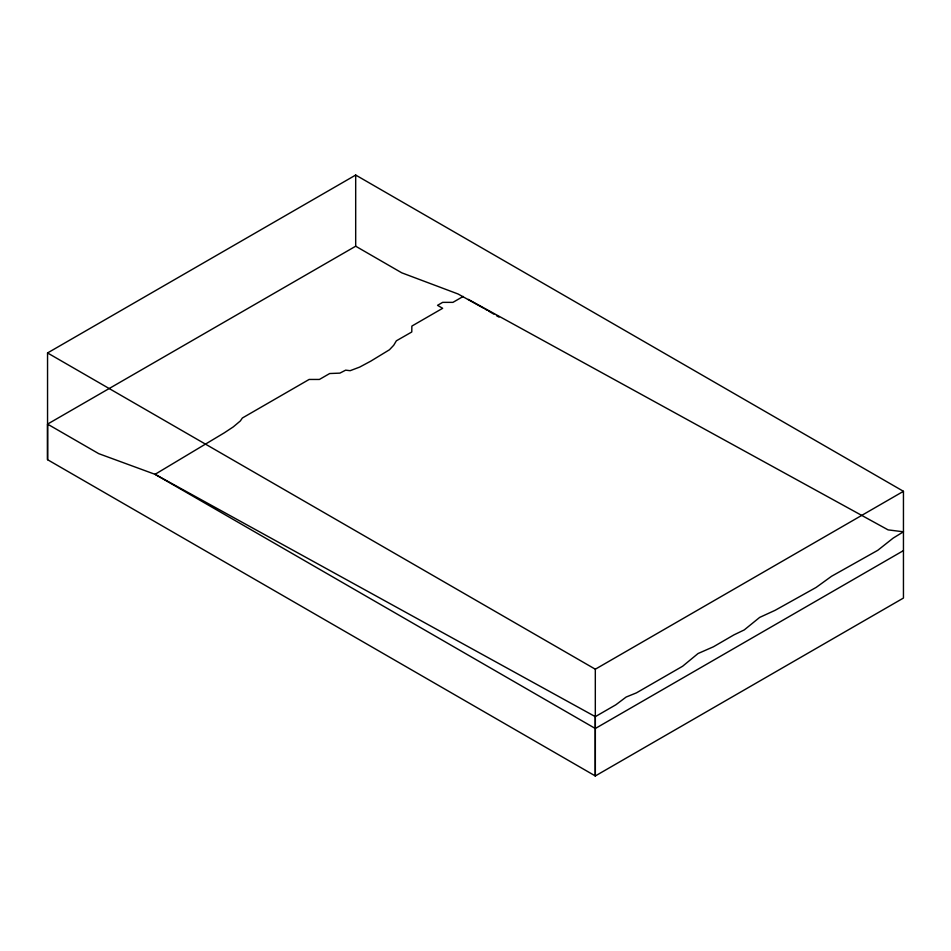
<?xml version="1.0" encoding="UTF-8"?>
<svg xmlns="http://www.w3.org/2000/svg" width="951" height="951" viewBox="0 0 951 951"><rect width="100%" height="100%" fill="white"/><g stroke="black" fill="none" stroke-linecap="round" stroke-linejoin="round"><path stroke-width="1.43" d="M47.55 459.69L47.55 352.952L355.686 175.055L903.45 491.31L903.45 598.048L595.314 775.945L47.55 459.69L47.55 424.11L355.686 246.214L401.774 272.83L458.073 293.99L483.69 308.255M468.272 299.363L888.103 529.885L903.45 531.799L893.179 538.1L877.773 550.308L831.554 576.27L816.148 587.421L775.065 610.34L759.659 617.413L744.253 629.919L733.982 634.852L713.44 646.775L698.034 653.539L682.628 666.235L636.397 692.887L626.127 697.047L615.856 704.786L595.314 716.65L595.314 775.945L595.314 669.207L47.55 352.952M155.061 474.323L224.305 432.824L233.28 426.892L240.33 420.96L242.374 418L309.146 379.449L319.417 379.449L329.688 373.529L339.899 373.125L345.653 370.165L350.158 370.688L359.644 367.11L370.7 361.19L389.458 349.766L393.714 345.261L396.377 340.803L411.783 331.982L411.854 326.086L442.667 308.29L437.531 305.33L442.667 302.359L452.938 302.359L463.208 296.439M595.314 669.207L903.45 491.31M903.45 550.605L595.314 728.502L155.072 474.335L98.714 453.651L47.55 424.11M155.072 474.323L595.314 716.65M484.951 308.992L487.483 310.454M488.755 311.191L493.89 314.151M496.458 315.637L499.025 317.111M355.686 175.055L355.686 246.214"/></g></svg>
